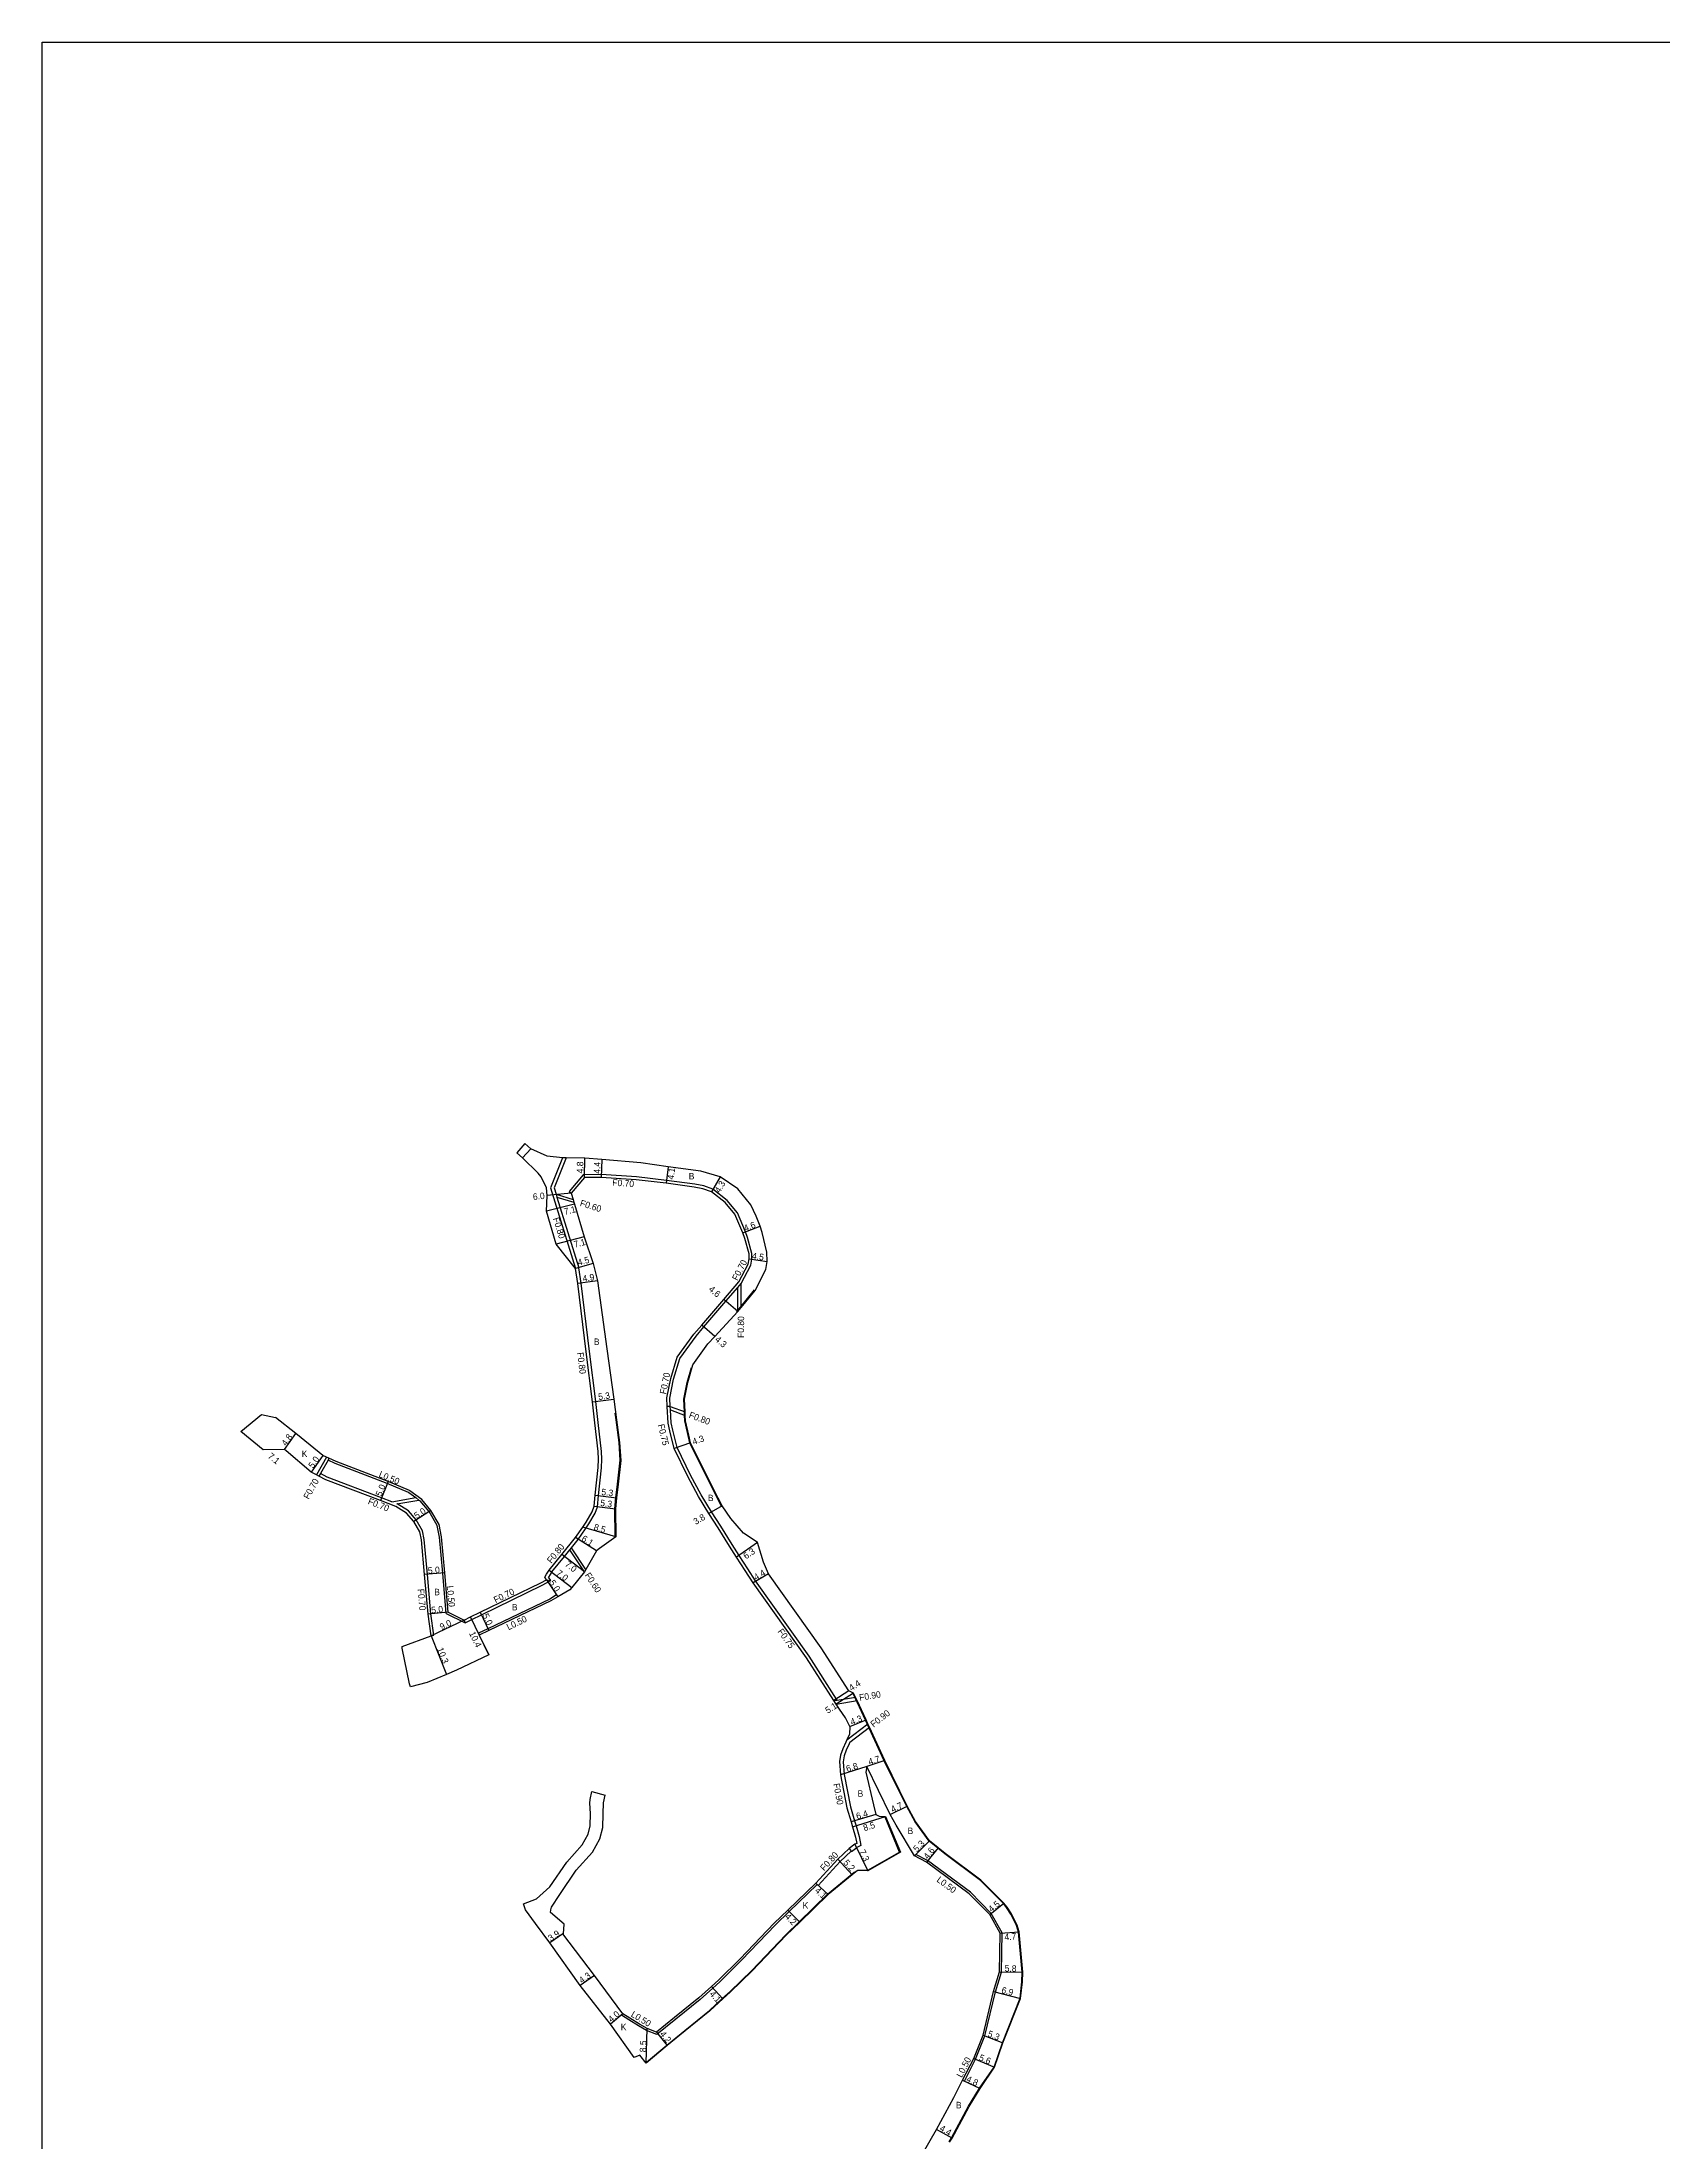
# Model space of a CAD drawing. Header units: metres. Extents: x -16000 to -12000, y -105000 to -102000.
# Drawn here: x -16000 to -15600, y -102518 to -102000 of the extents above; entities that cross this region are included whole.
import ezdxf

# ---------------------------------------------------------------- set-up
doc = ezdxf.new("R2010")
doc.units = ezdxf.units.M
doc.header["$LTSCALE"] = 2.5
for name, color, linetype in [('側溝・桝', 7, 'Continuous'), ('図郭', 7, 'Continuous'), ('幅員', 7, 'Continuous'), ('歩道・分離帯・安全施設', 7, 'Continuous'), ('舗装', 7, 'Continuous'), ('道路', 7, 'Continuous')]:
    doc.layers.add(name, color=color, linetype=linetype)
doc.styles.get("Standard").update_dxf_attribs({"font": ''})
doc.styles.get('Standard').set_extended_font_data('@MS PGothic')

msp = doc.modelspace()

# ---------------------------------------------------------------- linework, layer by layer
at = {"layer": '側溝・桝'}
for points in [[(-15871.61, -102275.2), (-15874.57, -102282.57)], [(-15870.76, -102275.21), (-15873.72, -102282.6)], [(-15827.55, -102306.19), (-15825.2, -102301.68), (-15824.94, -102300.19), (-15824.91, -102298.82), (-15825.98, -102294.85), (-15826.55, -102293.46), (-15828.5, -102288.73), (-15831, -102285.68), (-15834.55, -102282.95), (-15836.82, -102282.13), (-15839.04, -102281.71), (-15846.02, -102280.74), (-15853.37, -102279.91), (-15862.07, -102279.32), (-15866.51, -102279.37), (-15870.02, -102283.48), (-15869.49, -102283.93)], [(-15874.57, -102282.57), (-15868.41, -102302.46)], [(-15873.72, -102282.6), (-15873.24, -102284.16), (-15873.02, -102284.86), (-15867.63, -102302.28)], [(-15873.24, -102284.16), (-15869.04, -102285.46)], [(-15873.02, -102284.86), (-15868.84, -102286.15)], [(-15874.24, -102377.33), (-15871.15, -102373.49), (-15869.82, -102371.83), (-15869.42, -102371.34), (-15867.75, -102369.28), (-15865.97, -102366.69), (-15865.16, -102365.46), (-15863.56, -102362.81), (-15863.02, -102361.23), (-15862.78, -102358.49), (-15862.02, -102351.64), (-15861.98, -102349.5), (-15862.04, -102347.59), (-15862.85, -102340.48), (-15863.46, -102335.31), (-15865.01, -102322.94), (-15867.07, -102306.1), (-15867.63, -102302.28)], [(-15845.1, -102336.51), (-15845.2, -102334.47), (-15844.24, -102329.75), (-15842.74, -102324.66), (-15838.7, -102319.14), (-15836.79, -102316.88), (-15831.36, -102310.56), (-15828.37, -102307.13), (-15827.56, -102306.21), (-15827.55, -102306.19)], [(-15828.42, -102313.12), (-15828.37, -102307.13)], [(-15827.61, -102312.13), (-15827.56, -102306.21)], [(-15845.05, -102336.51), (-15845.1, -102336.51), (-15845.79, -102336.54)], [(-15824.01, -102379.55), (-15825.97, -102376.56), (-15828.08, -102373.23), (-15829.81, -102370.59), (-15832.62, -102366.01), (-15834.92, -102362.52), (-15837.42, -102358.33), (-15840.06, -102353.46), (-15843.4, -102346.65), (-15844.41, -102342.36), (-15844.84, -102340.53), (-15845, -102337.38), (-15845.05, -102336.51)], [(-15845.05, -102336.51), (-15841.42, -102337.85)], [(-15845, -102337.38), (-15841.38, -102338.72)], [(-15929.86, -102348.99), (-15932.31, -102353.36)], [(-15929.23, -102349.29), (-15929.47, -102349.73), (-15931.35, -102353.08)], [(-15913.72, -102360.03), (-15916.29, -102359.03), (-15929.68, -102353.95), (-15931.35, -102353.08)], [(-15909.55, -102357.74), (-15909.61, -102357.7), (-15914.85, -102355.52), (-15927.67, -102350.55), (-15929.47, -102349.73)], [(-15913.72, -102360.03), (-15907.82, -102359)], [(-15912.47, -102360.52), (-15907.04, -102359.58)], [(-15909.55, -102357.74), (-15907.82, -102359), (-15907.04, -102359.58), (-15906.71, -102359.82)], [(-15903.33, -102392.93), (-15904.11, -102387.67), (-15904.94, -102377.91), (-15905.74, -102369.3), (-15906.17, -102367.19), (-15907.72, -102364.47), (-15909.62, -102362.26), (-15912.39, -102360.55), (-15912.47, -102360.52)], [(-15900.3, -102387.54), (-15901.15, -102377.59), (-15901.98, -102368.74), (-15902.57, -102365.83), (-15904.52, -102362.43), (-15906.71, -102359.82)], [(-15866.24, -102377.27), (-15869.82, -102371.83)], [(-15865.91, -102376.69), (-15869.42, -102371.34)], [(-15895.67, -102389.85), (-15894.02, -102389.05), (-15891.61, -102387.88), (-15876.68, -102380.62), (-15874.5, -102379.47)], [(-15875.59, -102379.26), (-15874.5, -102379.47)], [(-15874.24, -102377.33), (-15875.07, -102378.59)], [(-15874.5, -102379.47), (-15875.07, -102378.59)], [(-15803.89, -102408.93), (-15804.06, -102408.66), (-15810.85, -102398.09), (-15824.01, -102379.55)], [(-15873.1, -102383), (-15874.73, -102384.02), (-15890.02, -102391.33), (-15892.36, -102392.44)], [(-15873.1, -102383), (-15872.83, -102383.43)], [(-15900.3, -102387.54), (-15895.67, -102389.85)], [(-15895.89, -102389.18), (-15895.67, -102389.85)], [(-15904.02, -102393.04), (-15903.33, -102392.93)], [(-15892.36, -102392.44), (-15892.15, -102392.89)], [(-15804.69, -102409.06), (-15803.89, -102408.93), (-15799.38, -102408.18)], [(-15804.16, -102409.89), (-15798.98, -102409.03)], [(-15801.51, -102418.75), (-15796.33, -102414.76)], [(-15800.77, -102419.32), (-15795.94, -102415.6)], [(-15800.77, -102419.32), (-15800.95, -102419.72), (-15801.69, -102421.3), (-15802.2, -102422.7), (-15802.4, -102424.12), (-15802.2, -102427.24), (-15800.64, -102435.28), (-15799.61, -102438.67), (-15799.25, -102439.91), (-15798.48, -102442.54), (-15798.06, -102444.78)], [(-15800.46, -102446.15), (-15803.18, -102448.73), (-15808.58, -102454.61)], [(-15800.93, -102445.5), (-15800.46, -102446.15), (-15800.4, -102446.23)], [(-15800.4, -102446.23), (-15799.07, -102445.26)], [(-15798.06, -102444.78), (-15799.07, -102445.26)], [(-15772.99, -102502.68), (-15772.54, -102502.91), (-15769.78, -102497.51), (-15767.47, -102491.7), (-15764.86, -102480.91), (-15763.4, -102476.01), (-15763.23, -102466.29), (-15765.89, -102461.54), (-15770.99, -102456.29), (-15781.62, -102448.5), (-15784.51, -102446.99), (-15784.86, -102447.37)], [(-15808.8, -102454.41), (-15808.8, -102454.42), (-15815.72, -102461.08), (-15819.1, -102464.33), (-15827.48, -102473.09), (-15832.81, -102478.38), (-15834.54, -102479.94), (-15837.68, -102482.77), (-15843.66, -102487.61), (-15848.34, -102491.42)], [(-15809.16, -102454.07), (-15808.8, -102454.41), (-15808.58, -102454.61)], [(-15848.34, -102491.42), (-15850.95, -102490.4), (-15852.87, -102489.3), (-15855.32, -102487.81), (-15857.06, -102486.67), (-15856.76, -102486.27)]]:
    msp.add_lwpolyline(points, dxfattribs=at)
at = {"layer": '図郭'}
msp.add_lwpolyline([(-16000, -102000), (-15200, -102000), (-15200, -102600), (-16000, -102600)], close=True, dxfattribs=at)
at = {"layer": '幅員'}
for points in [[(-15879.46, -102272.97), (-15881.47, -102275.2)], [(-15866.19, -102280.07), (-15866.13, -102275.27)], [(-15861.98, -102275.63), (-15862.09, -102280.02)], [(-15845.55, -102277.38), (-15846.11, -102281.44)], [(-15832.73, -102279.85), (-15834.89, -102283.57)], [(-15868.71, -102286.58), (-15875.59, -102288.33)], [(-15869.49, -102283.93), (-15875.46, -102284.51)], [(-15827.2, -102293.72), (-15822.9, -102292.08)], [(-15866.33, -102294.7), (-15873.21, -102296.45)], [(-15864.08, -102301.25), (-15868.41, -102302.46)], [(-15825.64, -102300.12), (-15821.18, -102300.73)], [(-15863.01, -102305.49), (-15867.86, -102306.21)], [(-15828.42, -102313.12), (-15831.89, -102310.1)], [(-15834.08, -102319.25), (-15837.32, -102316.42)], [(-15864.25, -102335.4), (-15859, -102334.68)], [(-15945.45, -102347.18), (-15950.95, -102342.69)], [(-15940.19, -102347.1), (-15937.39, -102343.2)], [(-15930.71, -102348.6), (-15933.59, -102352.69)], [(-15840.06, -102345.46), (-15844.11, -102346.91)], [(-15914.66, -102355.05), (-15916.54, -102359.68)], [(-15863.57, -102358.41), (-15858.31, -102359.02)], [(-15904.1, -102362.15), (-15908.29, -102364.88)], [(-15863.81, -102361.06), (-15858.56, -102361.75)], [(-15832.29, -102360.98), (-15835.56, -102362.92)], [(-15863.25, -102372.08), (-15868.4, -102368.8)], [(-15858.49, -102368.7), (-15866.63, -102366.24)], [(-15866.24, -102377.27), (-15871.78, -102372.99)], [(-15823.52, -102370.07), (-15828.71, -102373.64)], [(-15900.66, -102377.55), (-15905.64, -102377.97)], [(-15875.59, -102379.26), (-15872.83, -102383.43)], [(-15874.89, -102376.86), (-15869.33, -102381.12)], [(-15820.82, -102377.76), (-15824.62, -102379.99)], [(-15899.83, -102387.22), (-15904.8, -102387.75)], [(-15895.89, -102389.18), (-15904.02, -102393.04)], [(-15889.77, -102397.77), (-15894.32, -102388.42)], [(-15891.91, -102387.25), (-15889.81, -102391.78)], [(-15904.02, -102393.04), (-15900.26, -102402.62)], [(-15801, -102406.68), (-15804.69, -102409.06)], [(-15799.84, -102407.18), (-15804.14, -102409.93)], [(-15800.74, -102415.45), (-15796.76, -102413.82)], [(-15796.62, -102425.29), (-15803.1, -102427.36)], [(-15792.14, -102423.86), (-15796.62, -102425.29)], [(-15794.33, -102437.1), (-15800.47, -102438.93)], [(-15790.86, -102437.13), (-15786.62, -102435.09)], [(-15800.11, -102440.18), (-15791.99, -102437.64)], [(-15799.54, -102444.48), (-15796.35, -102451.05)], [(-15781.13, -102443.61), (-15784.86, -102447.37)], [(-15779.03, -102445.32), (-15781.88, -102448.92)], [(-15800.23, -102451.99), (-15803.75, -102448.17)], [(-15806.16, -102456.87), (-15809.16, -102454.07)], [(-15816.07, -102460.72), (-15813.13, -102463.72)], [(-15766.29, -102461.84), (-15762.81, -102458.99)], [(-15871.53, -102466.61), (-15874.77, -102468.78)], [(-15763.74, -102466.42), (-15759.05, -102466.09)], [(-15863.75, -102476.83), (-15867.27, -102479.3)], [(-15763.9, -102475.93), (-15758.11, -102476.06)], [(-15834.87, -102479.57), (-15832.13, -102482.62)], [(-15765.34, -102480.78), (-15758.66, -102482.51)], [(-15856.76, -102486.27), (-15859.83, -102488.84)], [(-15850.98, -102498.44), (-15850.74, -102489.94)], [(-15848.43, -102490.85), (-15845.8, -102494.12)], [(-15767.94, -102491.54), (-15763.01, -102493.48)], [(-15770.24, -102497.3), (-15765.08, -102499.49)], [(-15772.99, -102502.68), (-15768.65, -102504.73)], [(-15775.57, -102516.99), (-15779.38, -102514.79)]]:
    msp.add_lwpolyline(points, dxfattribs=at)
at = {"layer": '歩道・分離帯・安全施設'}
for points in [[(-15828.71, -102313.21), (-15828.54, -102313.02), (-15827.73, -102312.04), (-15824.25, -102307.77)], [(-15832.42, -102361.06), (-15834.38, -102357.27), (-15837.01, -102351.97), (-15840.21, -102345.51), (-15840.64, -102343.64), (-15841.46, -102340.06), (-15841.53, -102338.73), (-15841.57, -102337.86), (-15841.73, -102334.73), (-15840.89, -102330.58), (-15839.81, -102326.9)], [(-15858.64, -102368.7), (-15858.71, -102361.75), (-15858.46, -102359), (-15858.04, -102355.64), (-15857.38, -102349.79), (-15857.7, -102345.4), (-15858.44, -102339.8), (-15858.67, -102338.19)], [(-15776.31, -102517.87), (-15775.7, -102516.91), (-15771.49, -102509.06), (-15768.77, -102504.65), (-15765.21, -102499.42), (-15763.15, -102493.42), (-15758.81, -102482.47), (-15758.36, -102478.4), (-15758.26, -102476.06), (-15759.2, -102466.12), (-15759.69, -102464.53), (-15761.05, -102461.75), (-15762.14, -102460.11), (-15762.92, -102459.09), (-15768.55, -102453.42), (-15777.36, -102446.87), (-15779.12, -102445.43), (-15781.24, -102443.71), (-15784.68, -102438.94), (-15786.76, -102435.16), (-15792.28, -102423.92), (-15796.9, -102413.89), (-15799.95, -102407.29)], [(-15798.64, -102450.81), (-15796.38, -102450.9), (-15788.5, -102446.39), (-15792.09, -102437.79)], [(-15850.96, -102498.23), (-15845.89, -102494.01), (-15841.46, -102490.39), (-15835.37, -102485.47), (-15832.23, -102482.51), (-15830.33, -102480.76), (-15824.95, -102475.58), (-15816.55, -102466.8), (-15813.24, -102463.61), (-15806.26, -102456.75), (-15800.32, -102451.88), (-15799.62, -102451.32)]]:
    msp.add_lwpolyline(points, dxfattribs=at)
at = {"layer": '舗装'}
for points in [[(-15929.23, -102349.29), (-15929.47, -102349.73), (-15931.35, -102353.08), (-15931.69, -102353.69)], [(-15799.54, -102444.48), (-15796.35, -102451.05)]]:
    msp.add_lwpolyline(points, dxfattribs=at)
at = {"layer": '道路'}
for points in [[(-15880.94, -102271.68), (-15882.88, -102273.92)], [(-15875.55, -102282.6), (-15876.87, -102279.91), (-15877.61, -102278.97), (-15881.47, -102275.2), (-15882.88, -102273.92)], [(-15866.13, -102275.27), (-15870.76, -102275.21), (-15871.61, -102275.2), (-15875.45, -102274.8), (-15879.46, -102272.97), (-15880.94, -102271.68)], [(-15824.14, -102307.87), (-15821.48, -102302.76), (-15821.18, -102300.73), (-15821.21, -102298.47), (-15822.37, -102293.63), (-15822.9, -102292.08), (-15823.87, -102289.58), (-15825.2, -102286.75), (-15828.41, -102282.85), (-15832.73, -102279.85), (-15837.52, -102278.47), (-15845.55, -102277.38), (-15852.34, -102276.45), (-15861.98, -102275.63), (-15866.13, -102275.27)], [(-15828.13, -102305.79), (-15825.87, -102301.45), (-15825.64, -102300.12), (-15825.61, -102298.9), (-15826.64, -102295.08), (-15827.2, -102293.72), (-15829.1, -102289.09), (-15831.49, -102286.19), (-15834.89, -102283.57), (-15837, -102282.81), (-15839.15, -102282.4), (-15846.11, -102281.44), (-15853.44, -102280.61), (-15862.09, -102280.02), (-15866.19, -102280.07), (-15869.49, -102283.93), (-15869.04, -102285.46), (-15868.84, -102286.15), (-15868.71, -102286.58), (-15866.33, -102294.7), (-15864.08, -102301.25), (-15863.01, -102305.49), (-15860.72, -102322.32), (-15859, -102334.68), (-15858.3, -102339.78), (-15857.55, -102345.39), (-15857.23, -102349.8), (-15857.89, -102355.66), (-15858.31, -102359.02), (-15858.56, -102361.75), (-15858.49, -102368.7)], [(-15875.55, -102377.87), (-15874.89, -102376.86), (-15871.78, -102372.99), (-15868.4, -102368.8), (-15866.63, -102366.24), (-15865.84, -102365.03), (-15864.29, -102362.47), (-15863.81, -102361.06), (-15863.57, -102358.41), (-15862.82, -102351.59), (-15862.78, -102349.51), (-15862.84, -102347.65), (-15863.64, -102340.57), (-15864.25, -102335.4), (-15865.81, -102323.04), (-15867.86, -102306.21), (-15868.41, -102302.46), (-15873.21, -102296.45), (-15875.59, -102288.33), (-15875.46, -102284.51), (-15875.55, -102282.6)], [(-15824.62, -102379.99), (-15826.6, -102376.96), (-15828.71, -102373.64), (-15830.44, -102370.99), (-15833.25, -102366.41), (-15835.56, -102362.92), (-15838.07, -102358.7), (-15840.73, -102353.81), (-15844.11, -102346.91), (-15845.14, -102342.53), (-15845.58, -102340.64), (-15845.79, -102336.54), (-15845.91, -102334.42), (-15844.92, -102329.59), (-15843.38, -102324.34), (-15839.25, -102318.71), (-15837.32, -102316.42), (-15831.89, -102310.1), (-15828.13, -102305.79)], [(-15823.52, -102370.07), (-15824.35, -102369.51), (-15826.98, -102367.75), (-15830.14, -102364.12), (-15832.29, -102360.98), (-15834.25, -102357.2), (-15836.87, -102351.9), (-15840.06, -102345.46), (-15840.49, -102343.61), (-15841.31, -102340.04), (-15841.38, -102338.72), (-15841.42, -102337.85), (-15841.58, -102334.74), (-15840.75, -102330.62), (-15839.46, -102326.25), (-15835.76, -102321.07), (-15834.08, -102319.25), (-15828.42, -102313.12), (-15827.61, -102312.13), (-15824.14, -102307.87)], [(-15940.19, -102347.1), (-15945.45, -102347.18), (-15950.95, -102342.69), (-15945.89, -102338.49), (-15942.41, -102339.21)], [(-15930.71, -102348.6), (-15933.89, -102346.03), (-15937.39, -102343.2), (-15942.41, -102339.21)], [(-15904.02, -102393.04), (-15904.8, -102387.75), (-15905.64, -102377.97), (-15906.44, -102369.4), (-15906.83, -102367.43), (-15908.29, -102364.88), (-15910.08, -102362.8), (-15912.71, -102361.18), (-15916.54, -102359.68), (-15929.97, -102354.59), (-15931.69, -102353.69), (-15932.31, -102353.36), (-15933.59, -102352.69), (-15939.77, -102347.44), (-15940.19, -102347.1)], [(-15909.27, -102357.32), (-15909.38, -102357.26), (-15914.66, -102355.05), (-15927.48, -102350.09), (-15929.23, -102349.29), (-15929.86, -102348.99), (-15930.71, -102348.6)], [(-15899.83, -102387.22), (-15900.66, -102377.55), (-15901.48, -102368.67), (-15902.09, -102365.65), (-15904.1, -102362.15), (-15906.36, -102359.45), (-15909.27, -102357.32)], [(-15858.49, -102368.7), (-15862.51, -102371.5), (-15863.25, -102372.08), (-15865.91, -102376.69), (-15866.24, -102377.27), (-15869.33, -102381.12), (-15869.84, -102381.75), (-15872.83, -102383.43)], [(-15820.82, -102377.76), (-15822.08, -102374.87), (-15823.52, -102370.07)], [(-15895.89, -102389.18), (-15894.32, -102388.42), (-15891.91, -102387.25), (-15877, -102380), (-15875.59, -102379.26)], [(-15876.02, -102378.58), (-15875.55, -102377.87)], [(-15875.59, -102379.26), (-15876.02, -102378.58)], [(-15800.74, -102415.45), (-15801.83, -102413.29), (-15803.32, -102411.2), (-15804.14, -102409.93), (-15804.16, -102409.89), (-15804.69, -102409.06), (-15811.47, -102398.51), (-15824.62, -102379.99)], [(-15776.18, -102517.95), (-15775.57, -102516.99), (-15771.36, -102509.14), (-15768.65, -102504.73), (-15765.08, -102499.49), (-15763.01, -102493.48), (-15758.66, -102482.51), (-15758.21, -102478.41), (-15758.11, -102476.06), (-15759.05, -102466.09), (-15759.55, -102464.47), (-15760.92, -102461.67), (-15762.02, -102460.03), (-15762.81, -102458.99), (-15768.45, -102453.3), (-15777.27, -102446.75), (-15779.03, -102445.32), (-15781.13, -102443.61), (-15784.55, -102438.86), (-15786.62, -102435.09), (-15792.14, -102423.86), (-15795.94, -102415.6), (-15796.33, -102414.76), (-15796.76, -102413.82), (-15798.98, -102409.03), (-15799.38, -102408.18), (-15799.84, -102407.18), (-15801, -102406.68), (-15807.82, -102396.05), (-15820.82, -102377.76)], [(-15872.83, -102383.43), (-15874.49, -102384.46), (-15889.81, -102391.78), (-15892.15, -102392.89)], [(-15899.83, -102387.22), (-15895.89, -102389.18)], [(-15909.37, -102404.88), (-15911.15, -102396.13), (-15911.17, -102395.71), (-15904.02, -102393.04)], [(-15892.15, -102392.89), (-15889.77, -102397.77), (-15897.8, -102401.51), (-15900.26, -102402.62), (-15905, -102404.55), (-15909.09, -102405.65), (-15909.37, -102404.88)], [(-15800.74, -102415.45), (-15800.89, -102417.35), (-15801.51, -102418.75), (-15801.77, -102419.34), (-15802.52, -102420.96), (-15803.07, -102422.49), (-15803.3, -102424.08), (-15803.1, -102427.36), (-15801.51, -102435.5), (-15800.47, -102438.93), (-15800.11, -102440.18), (-15799.36, -102442.75), (-15799.07, -102444.27)], [(-15796.62, -102425.29), (-15796.82, -102426.67), (-15794.95, -102434.77), (-15794.33, -102437.1), (-15793.58, -102437.58), (-15792.98, -102437.64), (-15791.99, -102437.64), (-15788.31, -102446.46), (-15796.35, -102451.05), (-15798.91, -102450.95), (-15800.23, -102451.99), (-15806.16, -102456.87), (-15813.13, -102463.72), (-15816.45, -102466.91), (-15824.84, -102475.69), (-15830.23, -102480.87), (-15832.13, -102482.62), (-15835.27, -102485.59), (-15841.36, -102490.51), (-15845.8, -102494.12), (-15850.98, -102498.44), (-15852.54, -102496.46), (-15853.94, -102497.1), (-15859.83, -102488.84), (-15867.27, -102479.3), (-15874.77, -102468.78), (-15878.31, -102464.06), (-15880.73, -102460.69), (-15881.24, -102459.15), (-15878.09, -102457.97), (-15874.77, -102455.01), (-15870.6, -102448.86), (-15866.78, -102444.61), (-15865.32, -102441.98), (-15864.82, -102439.93), (-15864.73, -102436.87), (-15864.92, -102434.33), (-15864.81, -102433.45), (-15864.43, -102431.46)], [(-15779.68, -102523.9), (-15782.9, -102520.8), (-15779.38, -102514.79), (-15775.16, -102506.93), (-15772.99, -102502.68), (-15770.24, -102497.3), (-15767.94, -102491.54), (-15765.34, -102480.78), (-15763.9, -102475.93), (-15763.74, -102466.42), (-15766.29, -102461.84), (-15771.32, -102456.67), (-15781.88, -102448.92), (-15784.86, -102447.37), (-15789.37, -102439.79), (-15790.86, -102437.13), (-15796.62, -102425.29)], [(-15864.43, -102431.46), (-15861.15, -102432.41)], [(-15871.4, -102466.55), (-15871.2, -102464.18), (-15874.61, -102461.33), (-15874.53, -102460.68), (-15874.39, -102459.97), (-15872.31, -102456.9), (-15868.24, -102450.87), (-15864.24, -102446.42), (-15862.41, -102443.12), (-15861.73, -102440.36), (-15861.63, -102436.96), (-15861.52, -102434.25), (-15861.15, -102432.41)], [(-15800.93, -102445.5), (-15803.75, -102448.17), (-15809.16, -102454.07), (-15816.07, -102460.72), (-15819.45, -102463.97), (-15827.84, -102472.74), (-15833.15, -102478.02), (-15834.87, -102479.57), (-15838, -102482.39), (-15843.98, -102487.22), (-15848.43, -102490.85)], [(-15799.07, -102444.27), (-15799.54, -102444.48), (-15800.93, -102445.5)], [(-15871.53, -102466.61), (-15871.4, -102466.55)], [(-15848.43, -102490.85), (-15850.74, -102489.94), (-15852.62, -102488.86), (-15855.05, -102487.39), (-15856.76, -102486.27), (-15863.75, -102476.83), (-15863.77, -102476.81), (-15871.53, -102466.61)]]:
    msp.add_lwpolyline(points, dxfattribs=at)

# ---------------------------------------------------------------- texts
at = {"layer": '側溝・桝'}
for s, rotation, p in [('F0.70', 356.1393, (-15859.39, -102282.05)), ('F0.60', 342.8577, (-15867.46, -102287.03)), ('F0.80', 287.1934, (-15874.03, -102290.16)), ('F0.70', 62.5235, (-15828.5, -102305.62)), ('F0.80', 89.4889, (-15826.88, -102319.61)), ('F0.80', 277.1564, (-15868.05, -102323.26)), ('F0.70', 78.5193, (-15846.12, -102333.59)), ('F0.80', 339.6055, (-15840.61, -102339.24)), ('F0.75', 283.1807, (-15848.13, -102341.05)), ('F0.70', 60.7636, (-15934.24, -102359.54)), ('L0.50', 337.327, (-15917.09, -102353.83)), ('F0.70', 338.6679, (-15919.77, -102360.51)), ('F0.80', 51.1866, (-15874.39, -102375.34)), ('F0.60', 302.8939, (-15866.22, -102378.12)), ('F0.70', 274.8962, (-15907.37, -102381.55)), ('L0.50', 274.8902, (-15900.16, -102380.78)), ('F0.70', 25.9198, (-15888.12, -102385.05)), ('L0.50', 25.553, (-15884.96, -102391.73)), ('F0.75', 305.3675, (-15818.66, -102392.01)), ('F0.90', 9.3932, (-15798.33, -102409.12)), ('F0.90', 37.6127, (-15794.93, -102415.73)), ('F0.90', 280.6621, (-15804.88, -102429.61)), ('F0.80', 47.5444, (-15807.1, -102451.19)), ('L0.50', 323.7426, (-15779.52, -102453.57)), ('L0.50', 328.8038, (-15854.92, -102486.86)), ('L0.50', 62.8945, (-15773.17, -102502.16))]:
    msp.add_text(s, height=1.6, rotation=rotation, dxfattribs=at).set_placement(p)
at = {"layer": '幅員'}
for s, rotation, p in [('4.8', 89.2953, (-15866.53, -102279.03)), ('4.4', 88.6108, (-15862.35, -102279.12)), ('4.1', 82.2383, (-15844.22, -102280.63)), ('4.3', 59.8136, (-15832.85, -102283.98)), ('6.0', 5.4867, (-15878.87, -102285.59)), ('7.1', 14.2496, (-15871.04, -102289.29)), ('4.6', 20.9056, (-15826.58, -102293.38)), ('7.1', 14.2496, (-15868.65, -102297.35)), ('4.5', 15.568, (-15867.67, -102301.82)), ('4.5', 352.1579, (-15824.98, -102300.11)), ('4.9', 8.4829, (-15866.57, -102305.77)), ('4.6', 318.9411, (-15835.73, -102307.81)), ('4.3', 318.8822, (-15834.19, -102320.21)), ('5.3', 7.865, (-15862.72, -102334.93)), ('4.8', 54.229, (-15939.81, -102346.39)), ('4.3', 19.6191, (-15839.28, -102346.03)), ('7.1', 320.7901, (-15944.44, -102349.03)), ('5.0', 54.8434, (-15933.15, -102351.9)), ('5.0', 67.8449, (-15916.3, -102358.81)), ('5.3', 352.505, (-15862.4, -102361.04)), ('5.3', 353.4409, (-15862.11, -102358.35)), ('5.0', 33.1526, (-15907.59, -102364.3)), ('3.8', 30.7107, (-15838.76, -102365.75)), ('6.1', 327.5265, (-15867.12, -102369.5)), ('8.5', 343.2089, (-15864.07, -102366.91)), ('7.0', 322.2432, (-15871.19, -102375.73)), ('6.3', 34.5326, (-15826.38, -102374.26)), ('5.0', 4.8983, (-15904.75, -102377.8)), ('5.0', 303.4572, (-15875.01, -102379.95)), ('7.0', 322.5167, (-15873.32, -102377.93)), ('4.4', 30.3694, (-15823.91, -102379.46)), ('5.0', 6.0605, (-15903.92, -102387.55)), ('9.0', 25.3598, (-15901.45, -102391.7)), ('5.0', 294.8725, (-15891.44, -102388.02)), ('10.4', 295.9467, (-15894.73, -102392.47)), ('10.3', 291.4294, (-15902.63, -102396.3)), ('4.4', 32.8685, (-15800.36, -102406.77)), ('5.1', 32.5998, (-15806.21, -102412.33)), ('4.3', 22.3008, (-15800.27, -102415.15)), ('6.8', 17.6945, (-15801.41, -102426.71)), ('4.7', 17.6945, (-15795.94, -102424.97)), ('6.4', 16.566, (-15798.96, -102438.38)), ('4.7', 25.7007, (-15790.22, -102436.71)), ('8.5', 17.3739, (-15797.18, -102441.27)), ('7.3', 295.901, (-15798.55, -102446.28)), ('5.3', 45.2035, (-15784.22, -102446.52)), ('4.6', 51.6292, (-15781.53, -102448.31)), ('5.2', 312.6817, (-15802.51, -102449.15)), ('4.1', 316.9803, (-15809.55, -102456.1)), ('4.2', 314.3792, (-15816.92, -102462.48)), ('4.5', 39.3116, (-15765.85, -102461.35)), ('3.9', 33.823, (-15874.53, -102468.5)), ('4.7', 3.9964, (-15762.59, -102468.16)), ('4.3', 35.0407, (-15866.88, -102478.9)), ('5.8', 358.7196, (-15762.6, -102475.86)), ('4.1', 312.0422, (-15835.52, -102481.53)), ('6.9', 345.5012, (-15763.52, -102481.14)), ('4.0', 40.0617, (-15859.58, -102488.51)), ('8.5', 88.3391, (-15851.01, -102495.79)), ('4.2', 308.794, (-15847.76, -102491.35)), ('5.3', 338.613, (-15766.93, -102491.83)), ('5.6', 337.0516, (-15769.09, -102497.68)), ('4.8', 334.7591, (-15772.22, -102502.93)), ('4.4', 329.9825, (-15778.81, -102515))]:
    msp.add_text(s, height=1.6, rotation=rotation, dxfattribs=at).set_placement(p)
at = {"layer": '舗装'}
for s, p in [('B', (-15840.51, -102280.51)), ('B', (-15863.9, -102321.34)), ('K', (-15935.96, -102348.98)), ('B', (-15835.79, -102359.86)), ('B', (-15903.26, -102383.07)), ('B', (-15884.13, -102386.81)), ('B', (-15798.86, -102432.76)), ('B', (-15786.53, -102441.95)), ('K', (-15812.41, -102460.35)), ('K', (-15857.28, -102490.35)), ('B', (-15774.63, -102509.6))]:
    msp.add_text(s, height=1.6, dxfattribs=at).set_placement(p)

doc.saveas('drawing.dxf')
